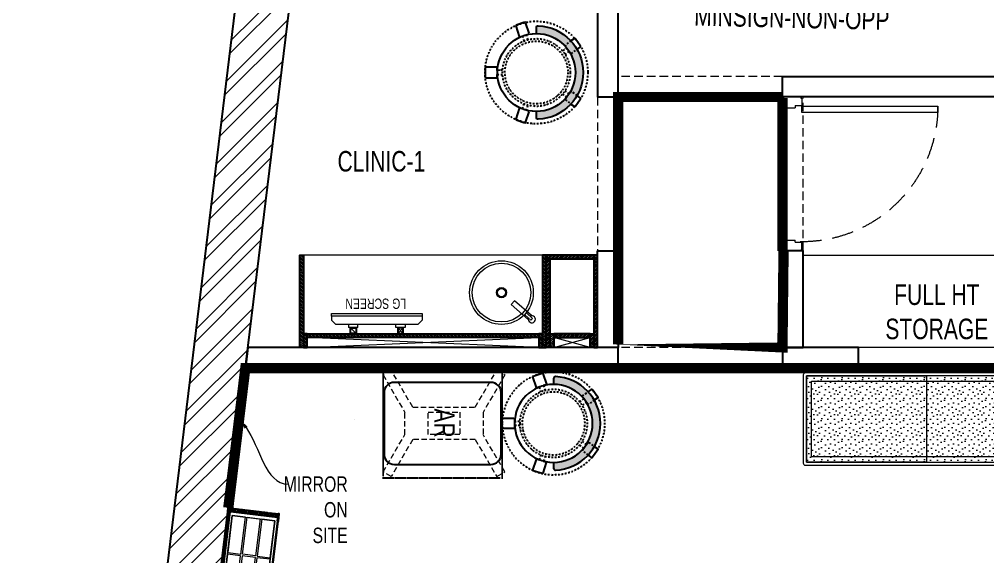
# Model space of a CAD drawing. Header units: feet. Extents: x 3393246 to 3407599, y -4897297 to -4884924.
# Drawn here: x 3393363 to 3398077, y -4890379 to -4887760 of the extents above; entities that cross this region are included whole.
import ezdxf
from ezdxf import colors
from ezdxf.entities.mleader import LeaderData, LeaderLine
from ezdxf.math import Vec2, Vec3

# ---------------------------------------------------------------- set-up
doc = ezdxf.new("R2010")
doc.units = ezdxf.units.FT
doc.header["$LTSCALE"] = 33
doc.header["$MEASUREMENT"] = 0
for name, pattern in [('a_p6_plan_L18$0$HIDDEN', [0.375, 0.25, -0.125]), ('ACAD_ISO03W100', [30, 12, -18]), ('DASHDOT2', [0.5, 0.25, -0.125, 0, -0.125]), ('DOT', [0.25, 0, -0.25]), ('HIDDEN2', [4.7624999999999975, 3.174999999999998, -1.587499999999999])]:
    doc.linetypes.add(name, pattern=pattern)
doc.layers.add('A-WALL', color=1, linetype='Continuous')
doc.layers.add('LAMINATE FINISH', color=80, linetype='Continuous')
for name, color, linetype, lineweight in [('Door', 2, 'Continuous', 13), ('Floor-Unit', 1, 'Continuous', 13), ('HATCH', 9, 'Continuous', 9), ('LENS-DOOR', 34, 'Continuous', 20), ('LENS-FURNITURE', 13, 'Continuous', 9), ('LENS-HATCH', 251, 'Continuous', 5), ('LENS-PARTITION', 21, 'Continuous', 25), ('LENS-TEXT', 31, 'Continuous', 5), ('LENS_CURTAIN', 5, 'a_p6_plan_L18$0$HIDDEN', 9), ('LK-FF&E FLOOR', 1, 'Continuous', 9), ('LK-FF&E WALL', 1, 'Continuous', 9), ('LK-FLUTTED FINISH', 20, 'Continuous', 30), ('LK-IT', 3, 'Continuous', 18), ('LK-MIRROR', 133, 'Continuous', 13), ('LK-TILES FINISH', 251, 'Continuous', 5), ('LN-ELEVATION-1', 81, 'Continuous', 25), ('LN-ELEVATION-2', 103, 'Continuous', 20), ('LN-ELEVATION-3', 125, 'Continuous', 18), ('LN-ELEVATION-4', 145, 'Continuous', 13), ('LN-ELEVATION-5', 167, 'Continuous', 5), ('LN-HATCH', 251, 'Continuous', 0), ('TV', 92, 'Continuous', 18)]:
    doc.layers.add(name, color=color, linetype=linetype, lineweight=lineweight)
doc.styles.add('LK TXT', font='GILC____.TTF', dxfattribs={"height": 100})
doc.styles.get("Standard").update_dxf_attribs({"font": 'GILC____.TTF'})
pattern_1 = [(44.99999999999998, (35858.5, -100655.3575484328), (-4.419417382415918, 4.419417382415923), [])]
pattern_2 = [(45, (7858558.917008298, 3503823.203216763), (-4.490128060534575, 4.490128060534575), [])]

# ---------------------------------------------------------------- blocks, each defined once
blk = doc.blocks.new('*U41')
at = {"layer": 'LENS-DOOR'}
for p, q in [((548121.7424194189, 1779235.250802667), (548121.7424194121, 1778573.792470707)), ((548121.7424194189, 1779235.250802667), (548152.9924194244, 1779235.250802653)), ((548152.9924193986, 1778573.792470693), (548152.9924194244, 1779235.250802653)), ((547447.2632527449, 1778568.584137414), (547452.4715860604, 1778568.584137391)), ((547447.2632527215, 1778484.134138707), (547447.2632527449, 1778568.584137414)), ((547452.4715860653, 1778573.792470743), (547488.9299194093, 1778573.792470734)), ((547452.4715860604, 1778568.584137391), (547452.4715860653, 1778573.792470743)), ((547488.9299193954, 1778539.938304132), (547488.9299194093, 1778573.792470734)), ((548121.7424194121, 1778573.792470707), (548152.9924193986, 1778573.792470693)), ((548192.054919424, 1778573.792470725), (548155.5965860707, 1778573.792470693)), ((548155.5965860611, 1778539.938304095), (548155.5965860707, 1778573.792470693)), ((548192.0549194146, 1778568.584137372), (548192.054919424, 1778573.792470725)), ((548197.2632527373, 1778568.584137372), (548192.0549194146, 1778568.584137372)), ((548197.2632527256, 1778484.134138697), (548197.2632527373, 1778568.584137372)), ((547488.9299193954, 1778539.938304132), (547499.3465860662, 1778539.938304113)), ((547499.3465860639, 1778478.925805386), (547499.3465860662, 1778539.938304113)), ((548145.179919409, 1778478.925805326), (548145.179919395, 1778539.938304067)), ((548155.5965860611, 1778539.938304095), (548145.179919395, 1778539.938304067)), ((547447.2632527215, 1778484.134138707), (547452.4715860627, 1778484.134138707)), ((547452.4715860627, 1778478.925805396), (547452.4715860627, 1778484.134138707)), ((547452.4715860627, 1778478.925805396), (547499.3465860639, 1778478.925805386)), ((548192.0549194006, 1778478.925805345), (548145.179919409, 1778478.925805326)), ((548192.0549194006, 1778478.925805345), (548192.0549194006, 1778484.134138698)), ((548197.2632527256, 1778484.134138697), (548192.0549194006, 1778484.134138698))]:
    blk.add_line(p, q, dxfattribs=at)
at = {"layer": 'LENS-DOOR', "color": 7, "linetype": 'HIDDEN2'}
blk.add_ellipse((548152.9924193986, 1778573.792470693), major_axis=(-661.4583333306382, 0.003443102111827), ratio=0.9999999979146821, start_param=-1.570791121506941, end_param=0.0512086788949202, dxfattribs=at)
blk = doc.blocks.new('rtf')
at = {"color": 0, "linetype": 'ByBlock', "lineweight": -2}
for p, q in [((16412.5253540573, -172798.8148984113), (16452.40026456733, -172798.8148984113)), ((16412.5253540573, -172810.8148984113), (16412.5253540573, -172798.8148984113)), ((16412.5253540573, -172810.8148984113), (16452.40026456733, -172810.8148984113)), ((16425.26329468148, -172793.1007600746), (16535.26329468148, -172793.1007600746)), ((16425.26329468148, -172817.1007600746), (16535.26329468148, -172817.1007600746)), ((16535.26329468148, -172793.1007600746), (16535.26329468148, -172817.1007600746))]:
    blk.add_line(p, q, dxfattribs=at)
for centre, radius, start, end in [((16412.5253540573, -172805.1007600746), 17.5, 21.05058810897431, 340.9421780194656), ((16444.53660690578, -172804.8148984114), 9.891264419597851, 322.656233941354, 37.34376605891414)]:
    blk.add_arc(centre, radius, start, end, dxfattribs=at)
blk = doc.blocks.new('dsg')
at = {"color": 0, "linetype": 'ByBlock', "lineweight": -2}
for radius in [155, 143, 25, 20]:
    blk.add_circle((11491.5035008227, -171102.5847399924), radius, dxfattribs=at)
blk.add_blockref('rtf', (-5117.472106590168, 1702.9323767405), dxfattribs=at)
blk = doc.blocks.new('CLINIC - CABINET SINK')
at = {"layer": 'LN-HATCH', "ltscale": 0.5}
h = blk.add_hatch(dxfattribs=at)
h.set_pattern_fill('ANSI31', color=256, scale=2)
h.set_pattern_definition([(45, (4052861.500382861, 1708016.355767586), (-4.490128060534575, 4.490128060534575), [])])
h.paths.add_polyline_path([(-563.359543572413, 156.9999999999999), (564.640456427587, 156.9999999999999), (564.640456427587, 174.9999999999999), (-563.359543572413, 174.9999999999999)])
h.paths.add_polyline_path([(582.6404564275867, 225), (600.6404564275867, 225), (600.6404564275867, -225), (582.6404564275867, -225)])
h.paths.add_polyline_path([(564.640456427587, 225), (582.6404564275867, 225), (582.6404564275867, 156.9999999999999), (564.640456427587, 156.9999999999999)])
h.paths.add_polyline_path([(-581.359543572413, 225), (-599.359543572413, 225), (-599.359543572413, -225), (-581.359543572413, -225)])
h.paths.add_polyline_path([(-581.359543572413, 225), (-563.359543572413, 225), (-563.359543572413, 156.9999999999999), (-581.359543572413, 156.9999999999999)])
at = {"layer": 'LN-ELEVATION-1', "ltscale": 0.5}
for points in [[(-581.359543572413, 225), (-599.359543572413, 225), (-599.359543572413, -225), (-581.359543572413, -225)], [(-581.359543572413, 225), (-563.359543572413, 225), (-563.359543572413, 156.9999999999999), (-581.359543572413, 156.9999999999999)], [(564.640456427587, 225), (582.6404564275867, 225), (582.6404564275867, 156.9999999999999), (564.640456427587, 156.9999999999999)], [(582.6404564275867, 225), (600.6404564275867, 225), (600.6404564275867, -225), (582.6404564275867, -225)], [(-563.359543572413, 156.9999999999999), (564.640456427587, 156.9999999999999), (564.640456427587, 174.9999999999999), (-563.359543572413, 174.9999999999999)]]:
    blk.add_lwpolyline(points, close=True, dxfattribs=at)
at = {"layer": 'LN-ELEVATION-2', "ltscale": 0.5}
blk.add_line((582.6404564275867, -225), (-581.359543572413, -225), dxfattribs=at)
at = {"layer": 'LN-HATCH', "ltscale": 0.5}
for p, q in [((564.640456427587, 225), (-563.359543572413, 174.9999999999999)), ((-563.359543572413, 225), (564.640456427587, 174.9999999999999))]:
    blk.add_line(p, q, dxfattribs=at)
at = {"layer": 'LN-ELEVATION-3', "xscale": -1, "rotation": 41.1558274151866}
blk.add_blockref('dsg', (-103569.3304926871, 136346.6509754679), dxfattribs=at)
blk = doc.blocks.new('CLINIC SCREEN')
at = {"layer": 'TV', "ltscale": 12}
for p, q in [((-220.0000000000082, -19.41163062257681), (-200.5883693773149, 0)), ((200.5883693773149, 0), (-200.5883693773149, 0)), ((-138.5315413423604, 0), (-138.5315413423604, 15.514207008644)), ((-138.5315413423604, 15.514207008644), (-91.98892031613741, 15.514207008644)), ((-91.98892031613741, 15.514207008644), (-91.98892031613741, 0)), ((91.98892031610741, 15.514207008644), (91.98892031610741, 0)), ((91.98892031610741, 15.514207008644), (138.5315413423595, 15.514207008644)), ((138.5315413423595, 0), (138.5315413423595, 15.514207008644)), ((219.9999999999918, -19.41163062257681), (200.5883693773149, 0)), ((-220.0000000000082, -38.82326124538668), (-220.0000000000082, -19.41163062257681)), ((219.9999999999918, -38.82326124538668), (219.9999999999918, -19.41163062257681))]:
    blk.add_line(p, q, dxfattribs=at)
at = {"layer": 'TV'}
for p, q in [((-103.1090284836336, 42.85441964946222), (-127.4114311772946, 18.55201695591665)), ((-127.4114311772946, 42.85441964946222), (-103.1090284836336, 18.55201695591665)), ((102.7052824410566, 42.85441964946222), (127.007685134602, 18.55201695591665))]:
    blk.add_line(p, q, dxfattribs=at)
for points in [[(-130.4492315140169, 15.51421661919448), (-100.0712281470269, 15.51421661919448), (-100.0712281470269, 45.89221998606814), (-130.4492315140169, 45.89221998606814)], [(-127.4114311772946, 18.55201695591665), (-103.1090284836336, 18.55201695591665), (-103.1090284836336, 42.85441964946222), (-127.4114311772946, 42.85441964946222)], [(130.0454854713243, 15.51421661919448), (99.66748210433435, 15.51421661919448), (99.66748210433435, 45.89221998606814), (130.0454854713243, 45.89221998606814)], [(127.007685134602, 18.55201695591665), (102.7052824410566, 18.55201695591665), (102.7052824410566, 42.85441964946222), (127.007685134602, 42.85441964946222)]]:
    blk.add_lwpolyline(points, close=True, dxfattribs=at)
at = {"layer": 'TV', "ltscale": 12}
blk.add_lwpolyline([(-220.0000000000082, -51.71278328332107), (-220.0000000000082, -38.82326124538668), (219.9999999999918, -38.82326124538668), (219.9999999999918, -51.71278328332107)], close=True, dxfattribs=at)
at = {"layer": 'Floor-Unit', "color": 0, "ltscale": 2, "insert": (5.199680584678389, -100.4085774972336), "char_height": 50, "attachment_point": 5}
blk.add_mtext_dynamic_manual_height_columns('LG SCREEN', width=466.4796511627907, gutter_width=12.5, heights=[0], dxfattribs=at)
blk = doc.blocks.new('CLINIC - MOP CLOSET')
at = {"layer": 'LN-HATCH', "ltscale": 0.5}
h = blk.add_hatch(dxfattribs=at)
h.set_pattern_fill('ANSI31', color=256, scale=50, angle=360)
h.set_pattern_definition(pattern_1)
h.paths.add_polyline_path([(-106.3595435724128, 216), (-124.3595435724128, 216), (-124.3595435724128, -216), (-106.3595435724128, -216)])
h = blk.add_hatch(dxfattribs=at)
h.set_pattern_fill('ANSI31', color=256, scale=50, angle=360)
h.set_pattern_definition(pattern_1)
h.paths.add_polyline_path([(-106.3595435724128, 216), (-88.35954357241282, 216), (-88.35954357241282, 148), (-106.3595435724128, 148)])
h = blk.add_hatch(dxfattribs=at)
h.set_pattern_fill('ANSI31', color=256, scale=50, angle=360)
h.set_pattern_definition(pattern_1)
h.paths.add_polyline_path([(89.64045642758717, 216), (107.6404564275872, 216), (107.6404564275872, 148), (89.64045642758717, 148)])
h = blk.add_hatch(dxfattribs=at)
h.set_pattern_fill('ANSI31', color=256, scale=50, angle=360)
h.set_pattern_definition(pattern_1)
h.paths.add_polyline_path([(107.6404564275872, 216), (125.6404564275872, 216), (125.6404564275872, -216), (107.6404564275872, -216)])
h = blk.add_hatch(dxfattribs=at)
h.set_pattern_fill('ANSI31', color=256, scale=50, angle=360)
h.set_pattern_definition(pattern_1)
h.paths.add_polyline_path([(-88.35954357241282, 148), (89.64045642758717, 148), (89.64045642758717, 166), (-88.35954357241282, 166)])
h = blk.add_hatch(dxfattribs=at)
h.set_pattern_fill('ANSI31', color=256, scale=50, angle=360)
h.set_pattern_definition([(44.99999999999998, (35894.5, -101037.3575484328), (-4.419417382415918, 4.419417382415923), [])])
h.paths.add_polyline_path([(-115.3595435724055, -216), (-124.3595435724128, -225), (-124.3595435724128, -234), (125.6404564275872, -234), (125.6404564275872, -216)])
at = {"layer": 'LN-ELEVATION-1', "ltscale": 0.5}
for points in [[(-106.3595435724128, 216), (-124.3595435724128, 216), (-124.3595435724128, -216), (-106.3595435724128, -216)], [(-106.3595435724128, 216), (-88.35954357241282, 216), (-88.35954357241282, 148), (-106.3595435724128, 148)], [(89.64045642758717, 216), (107.6404564275872, 216), (107.6404564275872, 148), (89.64045642758717, 148)], [(107.6404564275872, 216), (125.6404564275872, 216), (125.6404564275872, -216), (107.6404564275872, -216)], [(-88.35954357241282, 148), (89.64045642758717, 148), (89.64045642758717, 166), (-88.35954357241282, 166)], [(-124.3595435724128, -225), (-124.3595435724128, -234), (125.6404564275872, -234), (125.6404564275872, -216), (-115.3595435724128, -216)]]:
    blk.add_lwpolyline(points, close=True, dxfattribs=at)
at = {"layer": 'LN-HATCH', "ltscale": 0.5}
for p, q in [((89.64045642758717, 216), (-88.35954357241282, 166)), ((-88.35954357241282, 216), (89.64045642758717, 166))]:
    blk.add_line(p, q, dxfattribs=at)
blk = doc.blocks.new('DR STOOL')
at = {"layer": 'HATCH'}
h = blk.add_hatch(dxfattribs=at)
h.set_pattern_fill('ANSI36', color=250, angle=-90.00000000000001)
h.set_pattern_definition([(315, (-227.8099174643867, 917.3997257252777), (6.173926083235043, -1.683798022700468), [7.9375, -1.587499999999999, 0, -1.587499999999999])])
edge = h.paths.add_edge_path()
edge.add_line((-190.0000000041909, 4.511094e-10), (-218.6899174675346, 4.511094e-10))
edge.add_arc((-218.6899174670689, 9.120000000388245), 9.119999999940092, 177.6119845363388, 269.9999999996136, ccw=False)
edge.add_arc((-1.8626451e-09, 3.565219e-10), 228.000000002257, 2.3880154632688004, 177.6119845367313, ccw=False)
edge.add_arc((218.6899174633436, 9.120000000497384), 9.120000000051716, -90.00000000034493, 2.3880154629299, ccw=False)
edge.add_line((218.6899174633436, 4.511094e-10), (190, 4.511094e-10))
edge.add_arc((-1.8626451e-09, 4.511094e-10), 190.000000001979, -1.27e-14, 180)
at = {"layer": 'LN-ELEVATION-1', "color": 1, "ltscale": 100}
for p, q in [((-165.2704676063731, 189.0243927398114), (-165.9069543029182, 185.0820035930228)), ((-128.6221585394814, 215.4841044476634), (-165.2704676063731, 189.0243927398114)), ((-124.7228340068832, 214.8545704018979), (-128.6221585394814, 215.4841044476634)), ((-112.6981821293011, 198.1996966340157), (-124.7228340068832, 214.8545704018979)), ((124.7553772013634, 214.9803744515593), (112.5488144652918, 198.2845540212292)), ((128.7014972954057, 215.5933048763618), (124.7553772013634, 214.9803744515593)), ((128.7014972954057, 215.5933048763618), (124.7553772013634, 214.9803744515593)), ((165.1911288509145, 188.915192311113), (128.7014972954057, 215.5933048763618)), ((165.1911288509145, 188.915192311113), (128.7014972954057, 215.5933048763618)), ((165.7973639420234, 185.0121775862135), (165.1911288509145, 188.915192311113)), ((165.7973639420234, 185.0121775862135), (165.1911288509145, 188.915192311113)), ((-165.9069543029182, 185.0820035930228), (-153.8003208162263, 168.3135803133482)), ((153.6734594982117, 168.4294150282658), (165.7973639420234, 185.0121775862135)), ((-191.2928382232785, -35.45407700946089), (-242.9550312487409, -52.24013893969095)), ((-187.9259491492994, -37.1695928365807), (-191.2928382232785, -35.45407700946089)), ((-184.1424400564283, -48.81403796559607), (-187.9259491492994, -37.1695928365807)), ((188.0651108901948, -36.96233201187715), (184.0504167033359, -49.19388854173303)), ((191.3981811110861, -35.27656588272658), (188.0651108901948, -36.96233201187715)), ((243.0100176925771, -52.21682526778022), (191.3981811110861, -35.27656588272658)), ((-242.9550312487409, -52.24013893969095), (-244.7482102331705, -55.75945052818861)), ((-244.7482102331705, -55.75945052818861), (-230.7800458371639, -98.74904560100549)), ((-227.2218665438704, -100.5620286722478), (-175.5596735184081, -83.7759667420105)), ((-173.8639617776498, -80.4479453730819), (-177.8421125086024, -68.2044548037811)), ((-175.5596735184081, -83.7759667420105), (-173.8639617776498, -80.4479453730819)), ((177.6922140880488, -68.56540505095472), (173.8739495249465, -80.1985000452405)), ((173.8739495249465, -80.1985000452405), (175.5794035866856, -83.5704969359358)), ((175.5794035866856, -83.5704969359358), (227.1912401677109, -100.5107563209894)), ((230.715890809428, -98.7280946081737), (244.8123673382215, -55.78040257930116)), ((244.8123673382215, -55.78040257930116), (243.0100176925771, -52.21682526778022)), ((-230.7800458371639, -98.74904560100549), (-227.2218665438704, -100.5620286722478)), ((227.1912401677109, -100.5107563209894), (230.715890809428, -98.7280946081737)), ((-22.72193054761737, -190.2142363802995), (-25.39390889601782, -192.886214728569)), ((-25.39390889601782, -192.886214728569), (-25.39390889601782, -247.2070584567482)), ((-10.47823652112856, -190.2142363802995), (-22.72193054761737, -190.2142363802995)), ((22.78362171910703, -190.2142363802995), (9.910054048988968, -190.2142363802995)), ((25.42475448176265, -192.8553691428751), (22.78362171910703, -190.2142363802995)), ((25.42475448176265, -247.1762128710543), (25.42475448176265, -192.8553691428751)), ((-25.39390889601782, -247.2070584567482), (-22.60096735274419, -250)), ((-22.60096735274419, -250), (22.60096735274419, -250)), ((22.60096735274419, -250), (25.42475448176265, -247.1762128710543))]:
    blk.add_line(p, q, dxfattribs=at)
at = {"layer": 'LN-ELEVATION-1', "linetype": 'DASHDOT2'}
for p, q in [((-92.92521573789418, 170.8129362839827), (-112.6981821293011, 198.1996966340157)), ((112.5488144652918, 198.2845540212292), (92.69529851106927, 171.1294289919315)), ((-153.8003208162263, 168.3135803133482), (-134.1093360339291, 141.0403694751003)), ((-130.4219571123831, 140.4450534014686), (-119.9844727469608, 147.9808124662595)), ((-119.9844727469608, 147.9808124662595), (-105.3687285655178, 126.9741353208374)), ((-103.4542870586738, 159.9154408004979), (-93.52748446213081, 167.0824927485227)), ((-88.15393704269081, 139.4771787207864), (-103.4542870586738, 159.9154408004979)), ((-93.52748446213081, 167.0824927485227), (-92.92521573789418, 170.8129362839827)), ((103.6608748426661, 159.8406005539291), (88.19885099539533, 139.4487815762331)), ((92.69529851106927, 171.1294289919315), (93.26858203159645, 167.4385604566923)), ((93.26858203159645, 167.4385604566923), (103.6608748426661, 159.8406005539291)), ((105.4096150295809, 126.94019481352), (120.1194891873747, 147.8074627162714)), ((120.1194891873747, 147.8074627162714), (130.0033113472163, 140.5812532722048)), ((133.7372852512635, 141.1612321265929), (153.6734594982117, 168.4294150282658)), ((-134.1093360339291, 141.0403694751003), (-130.4219571123831, 140.4450534014686)), ((130.0033113472163, 140.5812532722048), (133.7372852512635, 141.1612321265929)), ((-159.954806596972, -40.49024384317454), (-184.1424400564283, -48.81403796559607)), ((184.0504167033359, -49.19388854173303), (159.8786162491887, -40.79004861696012)), ((-177.8421125086024, -68.2044548037811), (-153.4148110738024, -60.73628028803068)), ((153.3006618716754, -61.02382378749462), (177.6922140880488, -68.56540505095472)), ((-10.92024635523557, -164.6382343793375), (-10.47823652112856, -190.2142363802995)), ((9.910054048988968, -190.2142363802995), (10.35584833659231, -164.674698740353))]:
    blk.add_line(p, q, dxfattribs=at)
at = {"layer": 'LN-ELEVATION-1', "color": 1, "ltscale": 100}
blk.add_lwpolyline([(-190.0000000023283, 0), (-218.6899174656719, 0, -0.4264743413925903), (-227.8019973598421, 9.5, -0.959166304662544), (227.8019973593764, 9.5, -0.4264743413925903), (218.6899174647406, 0), (190.0000000013969, 0)], format="xyb", dxfattribs=at)
at = {"layer": 'LN-ELEVATION-1', "linetype": 'DASHDOT2'}
for radius in [250, 165, 153]:
    blk.add_circle((0, 0), radius, dxfattribs=at)
at = {"layer": 'LN-ELEVATION-1', "color": 1, "ltscale": 100}
blk.add_circle((0, 0), 190, dxfattribs=at)
blk = doc.blocks.new('AR')
at = {"layer": 'LN-ELEVATION-2', "linetype": 'DOT', "lineweight": 25}
blk.add_lwpolyline([(0, 13.41378593863919), (530, 13.41378593863919), (530, 593.4137859386392), (0, 593.4137859386392)], close=True, dxfattribs=at)
at = {"layer": 'LN-ELEVATION-2', "lineweight": 25}
blk.add_lwpolyline([(465, 68.22063546301797), (465, 538.2206354630179, 0.4142135623730951), (415, 588.2206354630177), (115, 588.2206354630177, 0.4142135623730951), (65, 538.2206354630179), (65, 68.22063546301797, 0.4142135623730951), (115, 18.22063546301797), (415, 18.22063546301797, 0.4142135623730951)], format="xyb", close=True, dxfattribs=at)
at = {"layer": 'LN-ELEVATION-4', "linetype": 'HIDDEN2', "ltscale": 0.25}
for points in [[(185.8456009030342, 448.8780772723258), (5.888936847448348, 554.0078910568263), (28.48512306064368, 593.350836840691), (211.0874861851335, 486.6754184374586)], [(344.154399111867, 448.8780772762837), (524.1110631600021, 554.0078910947777), (501.5148769393563, 593.3508368753828), (318.9125138223171, 486.6754184374586)], [(211.0874861851335, 486.6754184376913), (318.9125138223171, 486.6754184376913)], [(185.8456009030342, 144.472759603057), (185.8456009030342, 448.8780772723258)], [(344.154399111867, 448.8780772762837), (344.154399111867, 144.4727595990989)], [(185.8456009030342, 144.472759603057), (5.888936847448348, 39.34294581855647), (28.48512306064368, 3.46917659e-08), (211.0874861851335, 106.6754184379242)], [(344.154399111867, 144.4727595990989), (524.1110631600021, 39.34294578060508), (501.5148769393563, 0), (318.9125138223171, 106.6754184379242)], [(318.9125138223171, 106.6754184376914), (211.0874861851335, 106.6754184376914)]]:
    blk.add_lwpolyline(points, dxfattribs=at)
blk.add_lwpolyline([(210.8456009030342, 373.9866790841333), (319.154399111867, 373.9866790841333), (319.154399111867, 219.3641577917151), (210.8456009030342, 219.3641577917151)], close=True, dxfattribs=at)
blk = doc.blocks.new('A$Cea566534')
at = {"layer": 'LN-HATCH'}
h = blk.add_hatch(dxfattribs=at)
h.set_pattern_fill('ANSI32', color=256, scale=333, angle=180)
h.set_pattern_definition([(225, (-8580452.856019974, 5284098.078086937), (88.29995930067012, -88.29995930067015), []), (225, (-8580511.722659409, 5284098.078086937), (88.29995930067012, -88.29995930067015), [])])
h.paths.add_polyline_path([(287.0057907104492, 7386.112773895263), (230.1564922332764, 7639.821577072144), (-5229.765939712525, 6416.400248527527), (-6409.269191741943, -3259.803242683411), (-5875.651348114014, -3259.803242683411), (-5875.651348114014, -2999.803242683411), (-6115.651348114013, -2999.803242683411), (-5436.743618011474, 2569.701833724975), (-4993.87756729126, 6202.809271812439)])
h.paths.add_polyline_path([(1529.544988632202, 7930.979487419128), (540.8844032287597, 7709.447319984436), (597.7337017059326, 7455.738515853882), (1521.324285507202, 7662.690250396728), (2777.701293945313, 5669.161291122437), (619.7922134399414, 5185.632079124451), (-185.1900989226997, 6462.920298516751), (-312.0907974243164, 6382.94397354126), (611.57151222229, 4917.342843055725), (2810.91098022461, 5410.155488014221), (2949.536611557007, 5190.194276809692), (4485.082056045532, 2753.700856208801), (6056.681093215942, 260.0001792907715), (6116.773538589478, -239.6903915405273), (6377.382936477661, -208.3496837615967), (6310.931505203247, 344.2181673049927), (4705.043266296387, 2892.326486587525), (3169.497821807861, 5328.819907188416)])
h.paths.add_polyline_path([(6680.656452178955, -2730.179411888123), (6420.047056198121, -2761.520118713379), (6448.702821731567, -2999.803242683411), (6004.348653793335, -2999.803242683411), (6004.348653793335, -3259.803242683411), (6744.348653793335, -3259.803242683411)])
h.paths.add_polyline_path([(3504.348653793335, -2999.803242683411), (2764.348653793335, -2999.803242683411), (2764.348653793335, -3259.803242683411), (3504.348653793335, -3259.803242683411)])
h.paths.add_polyline_path([(264.348653793335, -2999.803242683411), (34.34865188598633, -2999.803242683411), (-475.651346206665, -2999.803242683411), (-475.651346206665, -3259.803242683411), (264.348653793335, -3259.803242683411)], flags=17)
h.paths.add_polyline_path([(-2955.651348114013, -2999.803242683411), (-3695.651348114014, -2999.803242683411), (-3695.651348114014, -3259.803242683411), (-2955.651348114013, -3259.803242683411)], flags=17)
at = {"layer": 'A-WALL'}
for p, q in [((-6409.269191741943, -3259.803242683411), (-5229.765939712525, 6416.400248527527)), ((-5436.743618011474, 2569.701833724975), (-4993.87756729126, 6202.809271812439))]:
    blk.add_line(p, q, dxfattribs=at)
blk = doc.blocks.new('VC HD 1010')
at = {"layer": 'LN-HATCH', "ltscale": 0.5}
h = blk.add_hatch(dxfattribs=at)
h.set_pattern_fill('ANSI31', color=256, scale=2)
h.set_pattern_definition([(45, (3761554.586240421, 1795022.935917533), (-4.490128060534575, 4.490128060534575), [])])
h.paths.add_polyline_path([(-505.166666666977, 24), (-505.166666666977, -166), (-499.1666666669771, -166), (-499.1666666669771, -176), (-505.166666666977, -176), (-505.166666666977, -220), (-487.1666666669772, -220), (-487.1666666669772, 24)])
h = blk.add_hatch(dxfattribs=at)
h.set_pattern_fill('ANSI31', color=256, scale=2)
h.set_pattern_definition(pattern_2)
h.paths.add_polyline_path([(504.8333333330228, 24), (504.8333333330228, -166), (498.8333333330228, -166), (498.8333333330228, -176), (504.8333333330228, -176), (504.8333333330228, -220), (486.8333333330228, -220), (486.8333333330228, 24)])
h = blk.add_hatch(dxfattribs=at)
h.set_pattern_fill('ANSI31', color=256, scale=2)
h.set_pattern_definition([(45, (7858741.917008297, 3503823.203216763), (-4.490128060534575, 4.490128060534575), [])])
h.paths.add_polyline_path([(-470.1666666669772, -220), (-470.1666666669772, -226), (-505.166666666977, -226), (-505.166666666977, -220)])
h = blk.add_hatch(dxfattribs=at)
h.set_pattern_fill('ANSI31', color=256, scale=2)
h.set_pattern_definition(pattern_2)
h.paths.add_polyline_path([(476.8333333330228, -220), (476.8333333330228, -226), (511.8333333330228, -226), (511.8333333330228, -220)])
at = {"layer": 'LN-ELEVATION-1', "ltscale": 0.5}
for points in [[(-505.166666666977, 24), (-505.166666666977, -166), (-499.1666666669771, -166), (-499.1666666669771, -176), (-505.166666666977, -176), (-505.166666666977, -220), (-487.1666666669772, -220), (-487.1666666669772, 24)], [(486.8333333330228, 12), (-487.1666666669772, 12), (-487.1666666669772, 18), (486.8333333330228, 18)], [(504.8333333330228, 24), (504.8333333330228, -166), (498.8333333330228, -166), (498.8333333330228, -176), (504.8333333330228, -176), (504.8333333330228, -220), (486.8333333330228, -220), (486.8333333330228, 24)], [(-470.1666666669772, -220), (-470.1666666669772, -226), (-505.166666666977, -226), (-505.166666666977, -220)], [(469.8333333330228, -220), (469.8333333330228, -226), (504.8333333330228, -226), (504.8333333330228, -220)]]:
    blk.add_lwpolyline(points, close=True, dxfattribs=at)
at = {"layer": 'LN-ELEVATION-2', "ltscale": 0.5}
blk.add_lwpolyline([(470.1666666674428, 0), (-470.1666666674428, 0), (-470.1666666674428, -208), (470.1666666674428, -208)], close=True, dxfattribs=at)
at = {"layer": 'LN-ELEVATION-3', "ltscale": 0.5}
for p, q in [((-487.1666666669772, 24), (486.8333333330228, 24)), ((-470.1666666669772, -220), (469.8333333330228, -220)), ((469.8333333330228, -226), (-470.1666666669772, -226))]:
    blk.add_line(p, q, dxfattribs=at)
for points in [[(-470.1666666674428, 0), (-288.5000000004657, 0), (-288.5000000004657, -64), (-470.1666666674428, -64)], [(-280.5000000004657, 0), (-98.83333333348855, 0), (-98.83333333348855, -64), (-280.5000000004657, -64)], [(-90.83333333348855, 0), (90.83333333348855, 0), (90.83333333348855, -64), (-90.83333333348855, -64)], [(98.83333333348855, 0), (280.5000000004657, 0), (280.5000000004657, -64), (98.83333333348855, -64)], [(288.5000000004657, 0), (470.1666666674428, 0), (470.1666666674428, -64), (288.5000000004657, -64)], [(-470.1666666674428, -136), (-288.5000000004657, -136), (-288.5000000004657, -72), (-470.1666666674428, -72)], [(-280.5000000004657, -72), (-98.83333333348855, -72), (-98.83333333348855, -136), (-280.5000000004657, -136)], [(-90.83333333348855, -72), (90.83333333348855, -72), (90.83333333348855, -136), (-90.83333333348855, -136)], [(98.83333333348855, -72), (280.5000000004657, -72), (280.5000000004657, -136), (98.83333333348855, -136)], [(288.5000000004657, -72), (470.1666666674428, -72), (470.1666666674428, -136), (288.5000000004657, -136)], [(-470.1666666674428, -144), (-288.5000000004657, -144), (-288.5000000004657, -208), (-470.1666666674428, -208)], [(-280.5000000004657, -144), (-98.83333333348855, -144), (-98.83333333348855, -208), (-280.5000000004657, -208)], [(-90.83333333348855, -144), (90.83333333348855, -144), (90.83333333348855, -208), (-90.83333333348855, -208)], [(98.83333333348855, -144), (280.5000000004657, -144), (280.5000000004657, -208), (98.83333333348855, -208)], [(288.5000000004657, -144), (470.1666666674428, -144), (470.1666666674428, -208), (288.5000000004657, -208)]]:
    blk.add_lwpolyline(points, close=True, dxfattribs=at)
blk = doc.blocks.new('2 seater bench')
at = {"layer": 'LENS-HATCH', "lineweight": 0}
h = blk.add_hatch(dxfattribs=at)
h.set_pattern_fill('STIP1', color=177, scale=100, angle=269.9999999999999, pattern_type=2)
h.set_pattern_definition([(270, (6617251.078707985, -170421.6063060569), (100, -1.516e-13), [0, -100]), (270, (6617235.078707984, -170433.6063060569), (100, -1.516e-13), [0, -100]), (270, (6617211.078707985, -170428.6063060569), (100, -1.516e-13), [0, -100]), (270, (6617188.078707985, -170463.6063060569), (100, -1.516e-13), [0, -100]), (270, (6617224.078707985, -170460.6063060569), (100, -1.516e-13), [0, -100]), (270, (6617248.078707985, -170487.6063060569), (100, -1.516e-13), [0, -100]), (270, (6617255.078707985, -170452.6063060569), (100, -1.516e-13), [0, -100]), (270, (6617214.078707985, -170494.6063060569), (100, -1.516e-13), [0, -100]), (270, (6617182.078707985, -170489.6063060569), (100, -1.516e-13), [0, -100]), (270, (6617167.078707985, -170415.6063060568), (100, -1.516e-13), [0, -100]), (270, (6617187.078707985, -170433.6063060569), (100, -1.516e-13), [0, -100]), (270, (6617168.078707984, -170447.6063060569), (100, -1.516e-13), [0, -100]), (270, (6617232.078707985, -170508.6063060569), (100, -1.516e-13), [0, -100]), (270, (6617207.078707984, -170476.6063060568), (100, -1.516e-13), [0, -100]), (270, (6617240.078707984, -170468.6063060569), (100, -1.516e-13), [0, -100]), (270, (6617231.078707984, -170485.6063060569), (100, -1.516e-13), [0, -100]), (270, (6617204.078707985, -170449.6063060568), (100, -1.516e-13), [0, -100]), (270, (6617258.078707984, -170477.6063060569), (100, -1.516e-13), [0, -100]), (270, (6617199.078707984, -170508.6063060569), (100, -1.516e-13), [0, -100]), (270, (6617169.078707985, -170505.6063060569), (100, -1.516e-13), [0, -100])])
h.paths.add_polyline_path([(585, 210), (0, 210), (0, -210), (585, -210)])
h.paths.add_polyline_path([(0, 245), (0, -210)])
h.paths.add_polyline_path([(-585, 210), (0, 210), (0, -210), (-585, -210)])
at = {"layer": 'LN-ELEVATION-2', "ltscale": 0.5}
for points in [[(-585, 210), (0, 210), (0, -210), (-585, -210)], [(585.0000000009313, 210), (0, 210), (0, -210), (585.0000000009313, -210)]]:
    blk.add_lwpolyline(points, close=True, dxfattribs=at)
at = {"layer": 'LN-ELEVATION-5', "ltscale": 0.5}
blk.add_lwpolyline([(590, 225), (-590, 225, 0.4142135623730951), (-600, 215), (-600, -215, 0.4142135623730951), (-590, -225), (590, -225, 0.4142135623730951), (600, -215), (600, 215, 0.4142135623730951)], format="xyb", close=True, dxfattribs=at)
blk.add_lwpolyline([(585, 210), (-585, 210), (-585, -210), (585, -210)], close=True, dxfattribs=at)
at = {"layer": 'LN-ELEVATION-5', "linetype": 'HIDDEN2', "ltscale": 11}
blk.add_lwpolyline([(-560, 185), (560.0000000009313, 185), (560.0000000009313, -185), (-560, -185)], close=True, dxfattribs=at)

msp = doc.modelspace()

# ---------------------------------------------------------------- linework, layer by layer
at = {"layer": 'LAMINATE FINISH', "color": 85, "linetype": 'ACAD_ISO03W100', "ltscale": 0.05, "const_width": 50}
msp.add_lwpolyline([(3397078.071605675, -4888888.429305182), (3397078.07160563, -4888143.637638503)], dxfattribs=at)
at = {"layer": 'LENS-PARTITION'}
for points in [[(3396278.071605674, -4886860.005269546), (3396278.071605677, -4886538.429305169), (3396178.071605676, -4886560.836607544), (3396178.071605676, -4888138.42930517), (3396278.071605674, -4888138.42930517), (3396278.071605674, -4888038.42930517)], [(3397078.071605675, -4888038.42930517), (3398778.071605677, -4888038.42930517), (3398778.071605677, -4888138.42930517), (3397078.071605675, -4888138.42930517)], [(3396178.071605676, -4888888.429305171), (3396278.071605674, -4888888.429305171), (3396278.071605674, -4889360.005269545), (3396178.071605676, -4889360.005269545)], [(3397078.071605675, -4889360.005269545), (3397178.071605675, -4889360.005269545), (3397178.071605675, -4888888.429305171), (3397078.071605675, -4888888.429305171)], [(3396278.071605674, -4889360.005269545), (3394475.09991539, -4889360.005269545), (3394462.910183646, -4889460.005269545), (3396278.071605674, -4889460.005269545)], [(3397448.870554401, -4889360.005269545), (3397078.071605675, -4889360.005269545), (3397078.071605675, -4889460.005269545), (3397448.870554401, -4889460.005269545)]]:
    msp.add_lwpolyline(points, close=True, dxfattribs=at)
msp.add_lwpolyline([(3394994.085472295, -4889710.005269545), (3394994.73914417, -4889710.005269545)], dxfattribs=at)
at = {"layer": 'LENS_CURTAIN', "ltscale": 5}
for points in [[(3397078.071605675, -4888038.42930517), (3396278.071605674, -4888038.42930517), (3396278.071605674, -4888138.42930517), (3397078.071605675, -4888138.42930517)], [(3396178.071605676, -4888138.42930517), (3396178.071605676, -4888888.429305171), (3396278.071605677, -4888888.429305171), (3396278.071605677, -4888138.42930517)], [(3397078.071605675, -4888138.42930517), (3397078.071605675, -4888888.429305171), (3397178.071605675, -4888888.429305171), (3397178.071605675, -4888138.42930517)], [(3397078.071605675, -4889360.005269545), (3396278.071605674, -4889360.005269545), (3396278.071605674, -4889460.005269545), (3397078.071605675, -4889460.005269545)]]:
    msp.add_lwpolyline(points, close=True, dxfattribs=at)
at = {"layer": 'LK-FF&E WALL'}
msp.add_lwpolyline([(3398378.071601539, -4889360.005269545), (3397178.071605675, -4889360.005269545), (3397178.071605675, -4888910.005269545), (3398378.071601539, -4888910.005269545)], close=True, dxfattribs=at)
at = {"layer": 'LK-FLUTTED FINISH', "linetype": 'ACAD_ISO03W100', "ltscale": 0.05, "const_width": 50}
msp.add_lwpolyline([(3401474.790454856, -4889460.005269547), (3396278.071605674, -4889460.005269547)], dxfattribs=at)
at = {"layer": 'LK-MIRROR', "linetype": 'ACAD_ISO03W100', "ltscale": 0.05, "const_width": 50}
msp.add_lwpolyline([(3396278.071605674, -4889460.005269547), (3394462.910183646, -4889460.005269545), (3394379.945107281, -4890140.619723452)], dxfattribs=at)
at = {"layer": 'LK-TILES FINISH', "color": 212, "linetype": 'ACAD_ISO03W100', "ltscale": 0.05, "const_width": 50}
msp.add_lwpolyline([(3397078.071605675, -4888138.42930517), (3396278.071605677, -4888138.42930517), (3396278.071605674, -4889360.005269545), (3397078.071605675, -4889360.005269546), (3397083.279938992, -4888888.429305182)], dxfattribs=at)

# ---------------------------------------------------------------- block references
at = {"layer": 'Door', "xscale": -1, "rotation": 270}
msp.add_blockref('*U41', (1618599.145800284, -5436335.692557903), dxfattribs=at)
at = {"layer": 'LENS-FURNITURE', "rotation": 270}
msp.add_blockref('DR STOOL', (3395879.845694059, -4888019.144715642), dxfattribs=at)
at = {"layer": 'LK-FF&E FLOOR', "rotation": 89.99999999999999}
msp.add_blockref('AR', (3395726.704404964, -4889994.346612914), dxfattribs=at)
at = {"layer": 'LK-FF&E FLOOR'}
msp.add_blockref('2 seater bench', (3397779.485081102, -4889708.018304776), dxfattribs=at)
at = {"layer": 'LK-FF&E FLOOR', "xscale": -1, "rotation": 270}
msp.add_blockref('DR STOOL', (3395963.676919978, -4889729.346612914), dxfattribs=at)
at = {"layer": 'LK-FF&E WALL', "xscale": -1}
for name, p, rotation in [('CLINIC - CABINET SINK', (3395327.431149248, -4889135.005269545), 180), ('VC HD 1010', (3394342.642760964, -4890644.978619563), 83.05008563698642)]:
    msp.add_blockref(name, p, dxfattribs=dict(at, rotation=rotation))
at = {"layer": 'LK-FF&E WALL', "rotation": 180}
msp.add_blockref('CLINIC - MOP CLOSET', (3396053.712062104, -4889144.005269545), dxfattribs=at)
at = {"layer": 'LK-IT', "rotation": 180}
msp.add_blockref('CLINIC SCREEN', (3395103.071605677, -4889246.113049569), dxfattribs=at)
at = {"layer": 'LK-MIRROR', "linetype": 'ACAD_ISO03W100', "ltscale": 0.05}
msp.add_blockref('A$Cea566534', (3399771.949172966, -4893077.348112602), dxfattribs=at)

# ---------------------------------------------------------------- texts
at = {"layer": 'LENS-TEXT', "color": 0, "linetype": 'Continuous', "ltscale": 3, "char_height": 100, "attachment_point": 5, "style": 'LK TXT'}
for s, width, gutter_width, insert, rotation in [('CLINIC-2 COMPACT ROC- MINSIGN-NON-OPP', 730.5073781448633, 0.9999999999999992, (3397129.543186963, -4887502.014564838), 358.6892096940891), ('AR', 237.4408088319178, 12.5, (3395432.775063082, -4889727.689576008), 270)]:
    msp.add_mtext_dynamic_manual_height_columns(s, width=width, gutter_width=gutter_width, heights=[0], dxfattribs=dict(at, insert=insert, rotation=rotation))
for s, width, insert in [('CLINIC-1', 730.5073781448633, (3395125.206952733, -4888452.43725989)), ('FULL HT STORAGE', 783.9636358173434, (3397829.634217109, -4889186.175556453))]:
    msp.add_mtext_dynamic_manual_height_columns(s, width=width, gutter_width=0.9999999999999992, heights=[0], dxfattribs=dict(at, insert=insert))

# ---------------------------------------------------------------- leaders
at = {"layer": 'LENS-TEXT', "color": 0, "linetype": 'Continuous', "ltscale": 3}
ml = msp.add_multileader_mtext('Standard', dxfattribs=at)
ml.set_content('\\pxqr,t3;{\\C0;MIRROR ON SITE}', color=1)
ml.set_leader_properties(color=256, linetype='ByLayer', lineweight=-1)
ml.build(insert=Vec2(0, 0))
ml.multileader.update_dxf_attribs({"leader_type": 2, "dogleg_length": 0.36, "arrow_head_size": 50})
ctx = ml.context
ctx.base_point, ctx.char_height, ctx.arrow_head_size, ctx.landing_gap_size, ctx.plane_origin, ctx.plane_x_axis, ctx.plane_y_axis = Vec3(3394671.751176369, -4890025.329669797, 47488.08105864739), 75, 50, 0.09, Vec3(3400856.457308271, -4891661.324023935, 47488.08105864739), Vec3(0.9999993982722358, -0.0010970210418018), Vec3(0.0010970210418018, 0.9999993982722358)
notes = []
notes.append((ctx, [(1, (1, 1, 0), (3394671.391176586, -4890025.32927487, 47488.08105864739), (0.9999993982722358, -0.0010970210418018), 0.3600000000000003, [(1, [(3394436.58097436, -4889710.005269545, 47488.08105864739)], 0, [])])]))
ctx.mtext.insert, ctx.mtext.text_direction, ctx.mtext.rotation, ctx.mtext.width, ctx.mtext.flow_direction = Vec3(3394671.882852751, -4889987.339239064, 47488.08105864739), Vec3(0.9999993982722358, -0.0010970210418018), 6.282088285917748, 289.5442082885826, 5
for ctx, leaders in notes:
    for number, flags, end, landing, length, lines in leaders:
        leader = LeaderData()
        leader.index, (leader.has_last_leader_line, leader.has_dogleg_vector, leader.attachment_direction) = number, flags
        leader.last_leader_point, leader.dogleg_vector, leader.dogleg_length = Vec3(end), Vec3(landing), length
        for number, points, colour, breaks in lines:
            line = LeaderLine()
            line.index, line.vertices, line.color, line.breaks = number, Vec3.list(points), colors.encode_raw_color(colour), breaks
            leader.lines.append(line)
        ctx.leaders.append(leader)

doc.saveas('drawing.dxf')
